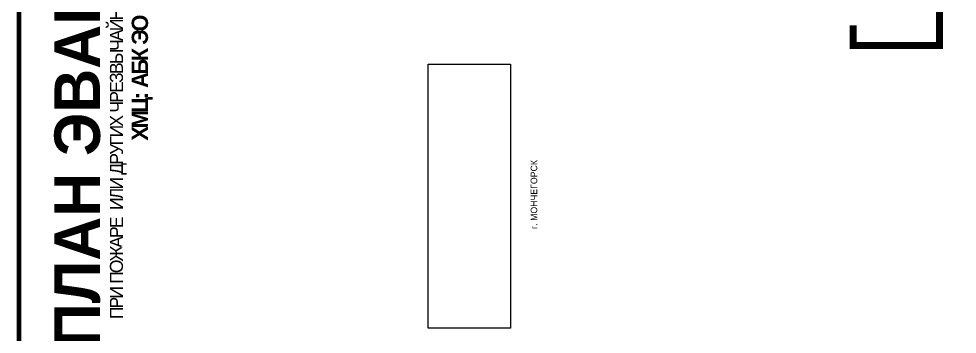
# Model space of a CAD drawing. Header units: millimetres. Extents: x 13114 to 67229, y 22859 to 38520.
# Drawn here: x 18857.9 to 19260.1, y 24688.8 to 24824.1 of the extents above; entities that cross this region are included whole.
import ezdxf

# ---------------------------------------------------------------- set-up
doc = ezdxf.new("R2010")
doc.units = ezdxf.units.MM
doc.styles.add('обычный', font='arial.ttf')
picture_1 = doc.add_image_def('image1.jpg', size_in_pixel=(337, 105))

msp = doc.modelspace()

# ---------------------------------------------------------------- linework, layer by layer
at = {"color": 6, "lineweight": 100}
msp.add_lwpolyline([(18857.94, 24670.27), (19457.94, 24670.27), (19457.94, 25065.27), (18857.94, 25065.27)], close=True, dxfattribs=at)
at = {"lineweight": 100, "const_width": 3}
msp.add_lwpolyline([(19252.43, 24841.14), (19252.43, 24812.62), (19215.46, 24812.62), (19215.46, 24821.24)], dxfattribs=at)

# ---------------------------------------------------------------- texts
at = {"color": 0, "lineweight": 0, "insert": (18896.83, 24815.58), "char_height": 7, "width": 449.2158, "attachment_point": 5, "rotation": 90, "style": 'обычный'}
msp.add_mtext('{\\fArial Black|b1|i0|c204|p34;\\H2x;\\T0.85;  \\fArial Narrow|b0|i0|c204|p34;\\H0.8x;\\W0.9;\\P\\fProxima Nova Rg|b0|i0|c204|p2;\\H0.5x;\\W1;\\C256;ПРИ ПОЖАРЕ  ИЛИ ДРУГИХ ЧРЕЗВЫЧАЙНЫХ СИТУАЦИЯХ  ИЗ ПОМЕЩЕНИЙ \\fProxima Nova Rg|b1|i0|c204|p2;\\H1.25x;\\PХМЦ: АБК ЭО  1 ЭТАЖ}', dxfattribs=at)
at = {"lineweight": 0, "rotation": 90, "style": 'обычный'}
for s, insert, char_height, width, attachment_point in [('{\\fProxima Nova Rg|b1|i0|c204|p2;ПЛАН ЭВАКУАЦИИ}', (18873.22, 24683.34), 19.5, 444.5011, 1), ('\\pi-8.4,l8.4,t8.4;{\\fProxima Nova Rg|b0|i0|c204|p2;г. МОНЧЕГОРСК\\H1.1997x; }', (19078.71, 24748.76), 2.8, 126.6484, 5)]:
    msp.add_mtext(s, dxfattribs=dict(at, insert=insert, char_height=char_height, width=width, attachment_point=attachment_point))

# ---------------------------------------------------------------- pictures from other files: only their frames are drawn
at = {"color": 7, "lineweight": 0, "true_color": 0xf5f5ff}
image = msp.add_image(picture_1, insert=(19068.65, 24691.5), size_in_units=(113.11, 35.24), rotation=90, dxfattribs=at)
image.dxf.flags = 7

doc.saveas('drawing.dxf')
